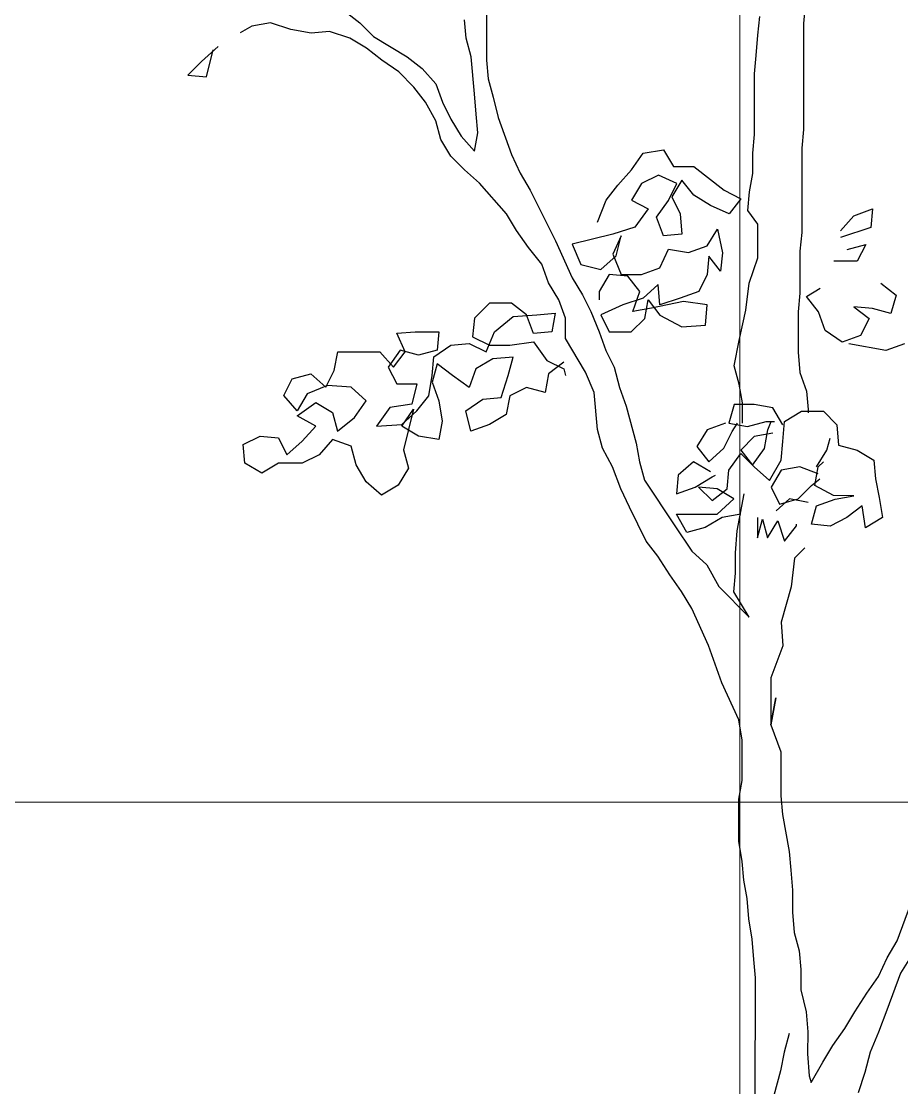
# Model space of a CAD drawing. Header units: millimetres. Extents: x 684983 to 685377, y 990360 to 990509.
# Drawn here: x 685179.212 to 685180.149, y 990433.734 to 990434.869 of the extents above; entities that cross this region are included whole.
import ezdxf

# ---------------------------------------------------------------- set-up
doc = ezdxf.new("R2010")
doc.units = ezdxf.units.MM
doc.layers.add('grid', color=8, linetype='Continuous', lineweight=9)
doc.layers.add('JACK  FRUIT TREE', color=7, linetype='Continuous')

# ---------------------------------------------------------------- blocks, each defined once
blk = doc.blocks.new('JT')
for p, q in [((0.00626, 1.03683, 157.72663), (0.00384, 1.01051, 157.72663)), ((-0.22108, 1.02986, 157.72663), (-0.22112, 0.9844, 157.72663)), ((-0.32159, 1.01918, 157.72663), (-0.31083, 1.0108, 157.72663)), ((-0.02847, 1.00217, 157.72663), (-0.02726, 1.01533, 157.72663)), ((-0.3874, 1.00848, 157.72663), (-0.39578, 1.0037, 157.72663)), ((-0.37424, 1.01086, 157.72663), (-0.3874, 1.00848, 157.72663)), ((-0.35989, 1.00606, 157.72663), (-0.37424, 1.01086, 157.72663)), ((-0.31083, 1.0108, 157.72663), (-0.30127, 1.00122, 157.72663)), ((-0.23546, 0.99996, 157.72663), (-0.23665, 1.01312, 157.72663)), ((0.00384, 1.01051, 157.72663), (0.00377, 0.93514, 157.72663)), ((-0.34553, 1.00365, 157.72663), (-0.35989, 1.00606, 157.72663)), ((-0.33237, 1.00484, 157.72663), (-0.34553, 1.00365, 157.72663)), ((-0.31802, 1.00004, 157.72663), (-0.33237, 1.00484, 157.72663)), ((-0.30606, 0.99285, 157.72663), (-0.31802, 1.00004, 157.72663)), ((-0.30127, 1.00122, 157.72663), (-0.27735, 0.98684, 157.72663)), ((-0.23188, 0.9868, 157.72663), (-0.23546, 0.99996, 157.72663)), ((-0.02968, 0.98781, 157.72663), (-0.02847, 1.00217, 157.72663)), ((-0.2953, 0.98446, 157.72663), (-0.30606, 0.99285, 157.72663)), ((-0.28334, 0.97608, 157.72663), (-0.2953, 0.98446, 157.72663)), ((-0.27735, 0.98684, 157.72663), (-0.26659, 0.97845, 157.72663)), ((-0.22952, 0.96047, 157.72663), (-0.23188, 0.9868, 157.72663)), ((-0.22112, 0.9844, 157.72663), (-0.21993, 0.97123, 157.72663)), ((-0.03089, 0.97465, 157.72663), (-0.02968, 0.98781, 157.72663)), ((-0.27258, 0.9653, 157.72663), (-0.28334, 0.97608, 157.72663)), ((-0.26659, 0.97845, 157.72663), (-0.25703, 0.96768, 157.72663)), ((-0.21993, 0.97123, 157.72663), (-0.21636, 0.95807, 157.72663)), ((-0.03093, 0.93158, 157.72663), (-0.03089, 0.97465, 157.72663)), ((-0.26422, 0.95452, 157.72663), (-0.27258, 0.9653, 157.72663)), ((-0.25703, 0.96768, 157.72663), (-0.25225, 0.95451, 157.72663)), ((-0.25705, 0.94136, 157.72663), (-0.26422, 0.95452, 157.72663)), ((-0.25225, 0.95451, 157.72663), (-0.24628, 0.94254, 157.72663)), ((-0.22833, 0.94612, 157.72663), (-0.22952, 0.96047, 157.72663)), ((-0.21636, 0.95807, 157.72663), (-0.21278, 0.94371, 157.72663)), ((-0.22715, 0.93295, 157.72663), (-0.22833, 0.94612, 157.72663)), ((-0.25347, 0.92819, 157.72663), (-0.25705, 0.94136, 157.72663)), ((-0.24628, 0.94254, 157.72663), (-0.23912, 0.93057, 157.72663)), ((-0.21278, 0.94371, 157.72663), (-0.20323, 0.91738, 157.72663)), ((-0.23912, 0.93057, 157.72663), (-0.22955, 0.91979, 157.72663)), ((-0.22955, 0.91979, 157.72663), (-0.22715, 0.93295, 157.72663)), ((-0.03214, 0.91842, 157.72663), (-0.03093, 0.93158, 157.72663)), ((0.00377, 0.93514, 157.72663), (0.00256, 0.92198, 157.72663)), ((-0.24631, 0.91622, 157.72663), (-0.25347, 0.92819, 157.72663)), ((-0.23674, 0.90664, 157.72663), (-0.24631, 0.91622, 157.72663)), ((-0.20323, 0.91738, 157.72663), (-0.19726, 0.90421, 157.72663)), ((-0.03215, 0.90406, 157.72663), (-0.03214, 0.91842, 157.72663)), ((0.00256, 0.92198, 157.72663), (0.00251, 0.86215, 157.72663)), ((-0.22598, 0.89706, 157.72663), (-0.23674, 0.90664, 157.72663)), ((-0.19726, 0.90421, 157.72663), (-0.1901, 0.89224, 157.72663)), ((-0.03456, 0.8909, 157.72663), (-0.03215, 0.90406, 157.72663)), ((-0.20686, 0.8755, 157.72663), (-0.22598, 0.89706, 157.72663)), ((-0.1901, 0.89224, 157.72663), (-0.17218, 0.85633, 157.72663)), ((-0.03577, 0.87774, 157.72663), (-0.03456, 0.8909, 157.72663)), ((-0.0286, 0.86816, 157.72663), (-0.03577, 0.87774, 157.72663)), ((-0.19969, 0.86353, 157.72663), (-0.20686, 0.8755, 157.72663)), ((-0.19133, 0.85156, 157.72663), (-0.19969, 0.86353, 157.72663)), ((-0.02862, 0.84423, 157.72663), (-0.0286, 0.86816, 157.72663)), ((-0.17218, 0.85633, 157.72663), (-0.16024, 0.83, 157.72663)), ((0.00251, 0.86215, 157.72663), (0.0013, 0.84899, 157.72663)), ((-0.18177, 0.83959, 157.72663), (-0.19133, 0.85156, 157.72663)), ((0.0013, 0.84899, 157.72663), (0.00127, 0.81908, 157.72663)), ((-0.03462, 0.82629, 157.72663), (-0.02862, 0.84423, 157.72663)), ((-0.17699, 0.82642, 157.72663), (-0.18177, 0.83959, 157.72663)), ((-0.16983, 0.81445, 157.72663), (-0.17699, 0.82642, 157.72663)), ((-0.16024, 0.83, 157.72663), (-0.15307, 0.81803, 157.72663)), ((-0.03703, 0.80715, 157.72663), (-0.03462, 0.82629, 157.72663)), ((-0.15307, 0.81803, 157.72663), (-0.1471, 0.80606, 157.72663)), ((0.00127, 0.81908, 157.72663), (0.00006, 0.80592, 157.72663)), ((-0.16505, 0.80129, 157.72663), (-0.16983, 0.81445, 157.72663)), ((-0.1471, 0.80606, 157.72663), (-0.14113, 0.79169, 157.72663)), ((-0.04183, 0.78562, 157.72663), (-0.03703, 0.80715, 157.72663)), ((0.00006, 0.80592, 157.72663), (0.00004, 0.77721, 157.72663)), ((-0.16507, 0.78693, 157.72663), (-0.16505, 0.80129, 157.72663)), ((-0.15073, 0.76299, 157.72663), (-0.16507, 0.78693, 157.72663)), ((-0.14113, 0.79169, 157.72663), (-0.13636, 0.77853, 157.72663)), ((-0.04544, 0.76768, 157.72663), (-0.04183, 0.78562, 157.72663)), ((-0.13636, 0.77853, 157.72663), (-0.13039, 0.76656, 157.72663)), ((0.00004, 0.77721, 157.72663), (0.00122, 0.76285, 157.72663)), ((-0.13039, 0.76656, 157.72663), (-0.12681, 0.7522, 157.72663)), ((-0.04186, 0.75451, 157.72663), (-0.04544, 0.76768, 157.72663)), ((-0.14476, 0.74862, 157.72663), (-0.15073, 0.76299, 157.72663)), ((0.00122, 0.76285, 157.72663), (0.00599, 0.74968, 157.72663)), ((-0.12681, 0.7522, 157.72663), (-0.12204, 0.73903, 157.72663)), ((-0.03948, 0.74135, 157.72663), (-0.04186, 0.75451, 157.72663)), ((0.00599, 0.74968, 157.72663), (0.00718, 0.73652, 157.72663)), ((-0.14239, 0.7223, 157.72663), (-0.14476, 0.74862, 157.72663)), ((-0.03949, 0.72699, 157.72663), (-0.03948, 0.74135, 157.72663)), ((-0.12204, 0.73903, 157.72663), (-0.11488, 0.7127, 157.72663)), ((0.00718, 0.73652, 157.72663), (0.00718, 0.73413, 157.72663)), ((-0.13882, 0.70914, 157.72663), (-0.14239, 0.7223, 157.72663)), ((-0.11488, 0.7127, 157.72663), (-0.1125, 0.69954, 157.72663)), ((-0.13165, 0.69597, 157.72663), (-0.13882, 0.70914, 157.72663)), ((-0.12568, 0.68041, 157.72663), (-0.13165, 0.69597, 157.72663)), ((-0.1125, 0.69954, 157.72663), (-0.10892, 0.68638, 157.72663)), ((-0.10892, 0.68638, 157.72663), (-0.08742, 0.65405, 157.72663)), ((-0.11971, 0.66724, 157.72663), (-0.12568, 0.68041, 157.72663)), ((-0.04315, 0.65042, 157.72663), (-0.03834, 0.67674, 157.72663)), ((-0.10777, 0.6433, 157.72663), (-0.11971, 0.66724, 157.72663)), ((-0.08742, 0.65405, 157.72663), (-0.08742, 0.65405, 157.72663)), ((-0.08742, 0.65405, 157.72663), (-0.07547, 0.63609, 157.72663)), ((-0.0994, 0.63253, 157.72663), (-0.10777, 0.6433, 157.72663)), ((-0.04436, 0.63487, 157.72663), (-0.04315, 0.65042, 157.72663)), ((-0.07547, 0.63609, 157.72663), (-0.06471, 0.62651, 157.72663)), ((0.00469, 0.63841, 157.72663), (-0.00249, 0.63124, 157.72663)), ((-0.09104, 0.61936, 157.72663), (-0.0994, 0.63253, 157.72663)), ((-0.04438, 0.62051, 157.72663), (-0.04436, 0.63487, 157.72663)), ((-0.00249, 0.63124, 157.72663), (-0.0049, 0.6109, 157.72663)), ((-0.06471, 0.62651, 157.72663), (-0.05635, 0.61095, 157.72663)), ((-0.04558, 0.60735, 157.72663), (-0.04438, 0.62051, 157.72663)), ((-0.08268, 0.60738, 157.72663), (-0.09104, 0.61936, 157.72663)), ((-0.07551, 0.59541, 157.72663), (-0.08268, 0.60738, 157.72663)), ((-0.05635, 0.61095, 157.72663), (-0.03483, 0.58939, 157.72663)), ((-0.03483, 0.58939, 157.72663), (-0.04558, 0.60735, 157.72663)), ((-0.0049, 0.6109, 157.72663), (-0.0121, 0.58578, 157.72663)), ((-0.06357, 0.56908, 157.72663), (-0.07551, 0.59541, 157.72663)), ((-0.0121, 0.58578, 157.72663), (-0.01092, 0.56903, 157.72663)), ((-0.05402, 0.54275, 157.72663), (-0.06357, 0.56908, 157.72663)), ((-0.01092, 0.56903, 157.72663), (-0.01932, 0.54631, 157.72663)), ((-0.01932, 0.54631, 157.72663), (-0.01935, 0.51281, 157.72663)), ((-0.04208, 0.51642, 157.72663), (-0.05402, 0.54275, 157.72663)), ((-0.01935, 0.51281, 157.72663), (-0.01574, 0.53195, 157.72663)), ((-0.01574, 0.53195, 157.72663), (-0.01935, 0.51281, 157.72663)), ((-0.0397, 0.50206, 157.72663), (-0.04208, 0.51642, 157.72663)), ((-0.01935, 0.51281, 157.72663), (-0.01219, 0.49366, 157.72663)), ((-0.03973, 0.47334, 157.72663), (-0.0397, 0.50206, 157.72663)), ((-0.01219, 0.49366, 157.72663), (-0.01222, 0.46255, 157.72663)), ((-0.04213, 0.46018, 157.72663), (-0.03973, 0.47334, 157.72663)), ((-0.01222, 0.46255, 157.72663), (-0.01103, 0.44939, 157.72663)), ((-0.04216, 0.43027, 157.72663), (-0.04213, 0.46018, 157.72663)), ((-0.01103, 0.44939, 157.72663), (-0.00627, 0.42306, 157.72663)), ((-0.03978, 0.41591, 157.72663), (-0.04216, 0.43027, 157.72663)), ((-0.00627, 0.42306, 157.72663), (-0.00509, 0.4099, 157.72663)), ((-0.03859, 0.40275, 157.72663), (-0.03978, 0.41591, 157.72663)), ((-0.00509, 0.4099, 157.72663), (-0.0039, 0.39554, 157.72663)), ((-0.03621, 0.38959, 157.72663), (-0.03859, 0.40275, 157.72663)), ((-0.0039, 0.39554, 157.72663), (-0.00392, 0.37999, 157.72663)), ((-0.03503, 0.37523, 157.72663), (-0.03621, 0.38959, 157.72663)), ((0.07024, 0.35958, 157.72663), (0.07984, 0.38589, 157.72663)), ((-0.00392, 0.37999, 157.72663), (-0.00273, 0.36563, 157.72663)), ((-0.03265, 0.36087, 157.72663), (-0.03503, 0.37523, 157.72663)), ((-0.00273, 0.36563, 157.72663), (0.00084, 0.35246, 157.72663)), ((-0.03147, 0.34651, 157.72663), (-0.03265, 0.36087, 157.72663)), ((0.06305, 0.34762, 157.72663), (0.07024, 0.35958, 157.72663)), ((0.00084, 0.35246, 157.72663), (0.00203, 0.3393, 157.72663)), ((0.081, 0.35, 157.72663), (0.07262, 0.33684, 157.72663)), ((-0.03028, 0.33335, 157.72663), (-0.03147, 0.34651, 157.72663)), ((0.05706, 0.33446, 157.72663), (0.06305, 0.34762, 157.72663)), ((-0.03036, 0.24481, 157.72663), (-0.03028, 0.33335, 157.72663)), ((0.00203, 0.3393, 157.72663), (0.00201, 0.32494, 157.72663)), ((0.04867, 0.32251, 157.72663), (0.05706, 0.33446, 157.72663)), ((0.07262, 0.33684, 157.72663), (0.06302, 0.31053, 157.72663)), ((0.00201, 0.32494, 157.72663), (0.00559, 0.30939, 157.72663)), ((0.04029, 0.30935, 157.72663), (0.04867, 0.32251, 157.72663)), ((0.06302, 0.31053, 157.72663), (0.05702, 0.29498, 157.72663)), ((0.00559, 0.30939, 157.72663), (0.00677, 0.29503, 157.72663)), ((0.0331, 0.2974, 157.72663), (0.04029, 0.30935, 157.72663)), ((0.00677, 0.29503, 157.72663), (0.00676, 0.27947, 157.72663)), ((0.02471, 0.28544, 157.72663), (0.0331, 0.2974, 157.72663)), ((-0.00639, 0.29384, 157.72663), (-0.00999, 0.28069, 157.72663)), ((0.05702, 0.29498, 157.72663), (0.05103, 0.28063, 157.72663)), ((-0.00999, 0.28069, 157.72663), (-0.0124, 0.26753, 157.72663)), ((0.01752, 0.27348, 157.72663), (0.02471, 0.28544, 157.72663)), ((0.05103, 0.28063, 157.72663), (0.04743, 0.26628, 157.72663)), ((0.00676, 0.27947, 157.72663), (0.00794, 0.26392, 157.72663)), ((0.00913, 0.25913, 157.72663), (0.01752, 0.27348, 157.72663)), ((-0.0124, 0.26753, 157.72663), (-0.0196, 0.24121, 157.72663)), ((0.04743, 0.26628, 157.72663), (0.04263, 0.25192, 157.72663)), ((0.00794, 0.26392, 157.72663), (0.00913, 0.25913, 157.72663))]:
    blk.add_line(p, q)
at = {"color": 3}
for p, q in [((-0.41135, 0.99414, 157.72663), (-0.42332, 0.98338, 157.72663)), ((-0.41974, 0.97261, 157.72663), (-0.41494, 0.99175, 157.72663)), ((-0.42332, 0.98338, 157.72663), (-0.4329, 0.97382, 157.72663)), ((-0.4329, 0.97382, 157.72663), (-0.41974, 0.97261, 157.72663)), ((-0.11829, 0.90653, 157.72663), (-0.10991, 0.91849, 157.72663)), ((-0.10991, 0.91849, 157.72663), (-0.09555, 0.92087, 157.72663)), ((-0.09555, 0.92087, 157.72663), (-0.08838, 0.9089, 157.72663)), ((-0.08838, 0.9089, 157.72663), (-0.07402, 0.90888, 157.72663)), ((-0.07402, 0.90888, 157.72663), (-0.0525, 0.89211, 157.72663)), ((-0.12788, 0.89577, 157.72663), (-0.11829, 0.90653, 157.72663)), ((-0.09915, 0.90292, 157.72663), (-0.11112, 0.89695, 157.72663)), ((-0.086, 0.89693, 157.72663), (-0.09915, 0.90292, 157.72663)), ((-0.13626, 0.88501, 157.72663), (-0.12788, 0.89577, 157.72663)), ((-0.11112, 0.89695, 157.72663), (-0.11831, 0.885, 157.72663)), ((-0.09199, 0.88497, 157.72663), (-0.086, 0.89693, 157.72663)), ((-0.08241, 0.89932, 157.72663), (-0.0896, 0.88736, 157.72663)), ((-0.07404, 0.88854, 157.72663), (-0.08241, 0.89932, 157.72663)), ((-0.0896, 0.88736, 157.72663), (-0.08363, 0.87539, 157.72663)), ((-0.06208, 0.88135, 157.72663), (-0.07404, 0.88854, 157.72663)), ((-0.0525, 0.89211, 157.72663), (-0.04054, 0.88612, 157.72663)), ((-0.04054, 0.88612, 157.72663), (-0.04893, 0.87536, 157.72663)), ((-0.14226, 0.86946, 157.72663), (-0.13626, 0.88501, 157.72663)), ((-0.11831, 0.885, 157.72663), (-0.10636, 0.879, 157.72663)), ((-0.10636, 0.879, 157.72663), (-0.11594, 0.86585, 157.72663)), ((-0.10038, 0.87301, 157.72663), (-0.09199, 0.88497, 157.72663)), ((-0.04893, 0.87536, 157.72663), (-0.06208, 0.88135, 157.72663)), ((0.03961, 0.87408, 157.72663), (0.05277, 0.87886, 157.72663)), ((0.05277, 0.87886, 157.72663), (0.05156, 0.8657, 157.72663)), ((-0.09561, 0.85985, 157.72663), (-0.10038, 0.87301, 157.72663)), ((-0.08363, 0.87539, 157.72663), (-0.08244, 0.86103, 157.72663)), ((0.03003, 0.86332, 157.72663), (0.03961, 0.87408, 157.72663)), ((-0.11594, 0.86585, 157.72663), (-0.1315, 0.86108, 157.72663)), ((-0.0645, 0.85264, 157.72663), (-0.05731, 0.8646, 157.72663)), ((-0.05731, 0.8646, 157.72663), (-0.05374, 0.84785, 157.72663)), ((0.05156, 0.8657, 157.72663), (0.03002, 0.85854, 157.72663)), ((-0.1315, 0.86108, 157.72663), (-0.16022, 0.85393, 157.72663)), ((-0.12552, 0.85988, 157.72663), (-0.13151, 0.84672, 157.72663)), ((-0.12912, 0.84552, 157.72663), (-0.12552, 0.85988, 157.72663)), ((-0.08244, 0.86103, 157.72663), (-0.09561, 0.85985, 157.72663)), ((-0.16022, 0.85393, 157.72663), (-0.15425, 0.83956, 157.72663)), ((-0.09802, 0.83712, 157.72663), (-0.09202, 0.85027, 157.72663)), ((-0.09202, 0.85027, 157.72663), (-0.07767, 0.84787, 157.72663)), ((-0.07767, 0.84787, 157.72663), (-0.0645, 0.85264, 157.72663)), ((-0.05374, 0.84785, 157.72663), (-0.05495, 0.83469, 157.72663)), ((0.0348, 0.85016, 157.72663), (0.04796, 0.85374, 157.72663)), ((0.04796, 0.85374, 157.72663), (0.04197, 0.84178, 157.72663)), ((-0.1399, 0.83596, 157.72663), (-0.12912, 0.84552, 157.72663)), ((-0.13151, 0.84672, 157.72663), (-0.12554, 0.83236, 157.72663)), ((-0.06331, 0.84546, 157.72663), (-0.06452, 0.8323, 157.72663)), ((-0.05495, 0.83469, 157.72663), (-0.06331, 0.84546, 157.72663)), ((0.04197, 0.84178, 157.72663), (0.02522, 0.84179, 157.72663)), ((-0.15425, 0.83956, 157.72663), (-0.1399, 0.83596, 157.72663)), ((-0.13392, 0.83237, 157.72663), (-0.14111, 0.82041, 157.72663)), ((-0.12076, 0.83116, 157.72663), (-0.13392, 0.83237, 157.72663)), ((-0.12554, 0.83236, 157.72663), (-0.11118, 0.83234, 157.72663)), ((-0.11118, 0.83234, 157.72663), (-0.09802, 0.83712, 157.72663)), ((-0.06452, 0.8323, 157.72663), (-0.07052, 0.82034, 157.72663)), ((-0.11239, 0.82038, 157.72663), (-0.12076, 0.83116, 157.72663)), ((-0.09923, 0.82516, 157.72663), (-0.11, 0.81559, 157.72663)), ((-0.09804, 0.8108, 157.72663), (-0.09923, 0.82516, 157.72663)), ((0.05871, 0.82621, 157.72663), (0.06947, 0.81782, 157.72663)), ((-0.14111, 0.82041, 157.72663), (-0.14111, 0.81443, 157.72663)), ((-0.11719, 0.80603, 157.72663), (-0.11239, 0.82038, 157.72663)), ((-0.07052, 0.82034, 157.72663), (-0.08368, 0.81557, 157.72663)), ((0.00605, 0.81668, 157.72663), (0.01563, 0.82266, 157.72663)), ((0.06947, 0.81782, 157.72663), (0.06587, 0.80466, 157.72663)), ((-0.21888, 0.8121, 157.72663), (-0.22966, 0.80135, 157.72663)), ((-0.20333, 0.81209, 157.72663), (-0.21888, 0.8121, 157.72663)), ((-0.19257, 0.8037, 157.72663), (-0.20333, 0.81209, 157.72663)), ((-0.12436, 0.81082, 157.72663), (-0.13993, 0.80366, 157.72663)), ((-0.11, 0.81559, 157.72663), (-0.12436, 0.81082, 157.72663)), ((-0.10882, 0.80123, 157.72663), (-0.10641, 0.81439, 157.72663)), ((-0.10641, 0.81439, 157.72663), (-0.09805, 0.80362, 157.72663)), ((-0.08129, 0.81317, 157.72663), (-0.10403, 0.80841, 157.72663)), ((-0.08368, 0.81557, 157.72663), (-0.09804, 0.8108, 157.72663)), ((-0.06454, 0.81077, 157.72663), (-0.08129, 0.81317, 157.72663)), ((-0.06575, 0.79641, 157.72663), (-0.06454, 0.81077, 157.72663)), ((0.01442, 0.80591, 157.72663), (0.00605, 0.81668, 157.72663)), ((0.05271, 0.80827, 157.72663), (0.03955, 0.80947, 157.72663)), ((0.03955, 0.80947, 157.72663), (0.05031, 0.80109, 157.72663)), ((-0.21531, 0.79176, 157.72663), (-0.20214, 0.80252, 157.72663)), ((-0.20214, 0.80252, 157.72663), (-0.18539, 0.8037, 157.72663)), ((-0.1878, 0.79054, 157.72663), (-0.19257, 0.8037, 157.72663)), ((-0.18539, 0.8037, 157.72663), (-0.17223, 0.80488, 157.72663)), ((-0.17223, 0.80488, 157.72663), (-0.17463, 0.79172, 157.72663)), ((-0.13993, 0.80366, 157.72663), (-0.13395, 0.79169, 157.72663)), ((-0.10403, 0.80841, 157.72663), (-0.11719, 0.80603, 157.72663)), ((-0.09805, 0.80362, 157.72663), (-0.0825, 0.79523, 157.72663)), ((0.01919, 0.79274, 157.72663), (0.01442, 0.80591, 157.72663)), ((0.06587, 0.80466, 157.72663), (0.05271, 0.80827, 157.72663)), ((-0.22966, 0.80135, 157.72663), (-0.23087, 0.78819, 157.72663)), ((-0.1184, 0.79167, 157.72663), (-0.10882, 0.80123, 157.72663)), ((-0.0825, 0.79523, 157.72663), (-0.06575, 0.79641, 157.72663)), ((0.05031, 0.80109, 157.72663), (0.04432, 0.78913, 157.72663)), ((-0.28471, 0.79063, 157.72663), (-0.27155, 0.79181, 157.72663)), ((-0.27874, 0.77746, 157.72663), (-0.28471, 0.79063, 157.72663)), ((-0.27155, 0.79181, 157.72663), (-0.2548, 0.7918, 157.72663)), ((-0.2548, 0.7918, 157.72663), (-0.256, 0.77864, 157.72663)), ((-0.23087, 0.78819, 157.72663), (-0.21891, 0.78219, 157.72663)), ((-0.22131, 0.77741, 157.72663), (-0.21531, 0.79176, 157.72663)), ((-0.17463, 0.79172, 157.72663), (-0.1878, 0.79054, 157.72663)), ((-0.13395, 0.79169, 157.72663), (-0.1184, 0.79167, 157.72663)), ((0.03115, 0.78436, 157.72663), (0.01919, 0.79274, 157.72663)), ((0.04432, 0.78913, 157.72663), (0.03115, 0.78436, 157.72663)), ((-0.2584, 0.77385, 157.72663), (-0.24643, 0.78222, 157.72663)), ((-0.24643, 0.78222, 157.72663), (-0.23327, 0.7834, 157.72663)), ((-0.23327, 0.7834, 157.72663), (-0.22131, 0.77741, 157.72663)), ((-0.21891, 0.78219, 157.72663), (-0.20455, 0.78218, 157.72663)), ((-0.20455, 0.78218, 157.72663), (-0.1878, 0.78456, 157.72663)), ((-0.1878, 0.78456, 157.72663), (-0.17824, 0.77139, 157.72663)), ((0.06225, 0.77835, 157.72663), (0.03594, 0.78316, 157.72663)), ((0.07542, 0.78312, 157.72663), (0.06225, 0.77835, 157.72663)), ((-0.329, 0.76435, 157.72663), (-0.3266, 0.77751, 157.72663)), ((-0.3266, 0.77751, 157.72663), (-0.29669, 0.77748, 157.72663)), ((-0.29669, 0.77748, 157.72663), (-0.28712, 0.7667, 157.72663)), ((-0.28233, 0.77866, 157.72663), (-0.29071, 0.7667, 157.72663)), ((-0.28712, 0.7667, 157.72663), (-0.27874, 0.77746, 157.72663)), ((-0.26917, 0.77506, 157.72663), (-0.28233, 0.77866, 157.72663)), ((-0.256, 0.77864, 157.72663), (-0.26917, 0.77506, 157.72663)), ((-0.25961, 0.76069, 157.72663), (-0.2584, 0.77385, 157.72663)), ((-0.21653, 0.77262, 157.72663), (-0.2285, 0.76545, 157.72663)), ((-0.20217, 0.7738, 157.72663), (-0.21653, 0.77262, 157.72663)), ((-0.20577, 0.76064, 157.72663), (-0.20217, 0.7738, 157.72663)), ((-0.33499, 0.75239, 157.72663), (-0.329, 0.76435, 157.72663)), ((-0.29071, 0.7667, 157.72663), (-0.28474, 0.75473, 157.72663)), ((-0.25601, 0.76907, 157.72663), (-0.25961, 0.75591, 157.72663)), ((-0.24525, 0.76068, 157.72663), (-0.25601, 0.76907, 157.72663)), ((-0.2285, 0.76545, 157.72663), (-0.2333, 0.75229, 157.72663)), ((-0.17824, 0.77139, 157.72663), (-0.16628, 0.76539, 157.72663)), ((-0.16628, 0.77018, 157.72663), (-0.17705, 0.76181, 157.72663)), ((-0.16628, 0.76539, 157.72663), (-0.16509, 0.76061, 157.72663)), ((-0.36491, 0.74643, 157.72663), (-0.35892, 0.75839, 157.72663)), ((-0.35892, 0.75839, 157.72663), (-0.34575, 0.76197, 157.72663)), ((-0.34575, 0.76197, 157.72663), (-0.33499, 0.75239, 157.72663)), ((-0.26202, 0.74634, 157.72663), (-0.25961, 0.76069, 157.72663)), ((-0.2333, 0.75229, 157.72663), (-0.24525, 0.76068, 157.72663)), ((-0.21057, 0.74509, 157.72663), (-0.20577, 0.76064, 157.72663)), ((-0.17705, 0.76181, 157.72663), (-0.17946, 0.74866, 157.72663)), ((-0.3338, 0.75358, 157.72663), (-0.34816, 0.74761, 157.72663)), ((-0.31705, 0.75237, 157.72663), (-0.3338, 0.75358, 157.72663)), ((-0.30629, 0.74279, 157.72663), (-0.31705, 0.75237, 157.72663)), ((-0.28474, 0.75473, 157.72663), (-0.27038, 0.75472, 157.72663)), ((-0.27038, 0.75472, 157.72663), (-0.27399, 0.74037, 157.72663)), ((-0.25961, 0.75591, 157.72663), (-0.25484, 0.74274, 157.72663)), ((-0.19262, 0.75226, 157.72663), (-0.20459, 0.74629, 157.72663)), ((-0.17946, 0.74866, 157.72663), (-0.19262, 0.75226, 157.72663)), ((-0.35535, 0.73566, 157.72663), (-0.36491, 0.74643, 157.72663)), ((-0.34816, 0.74761, 157.72663), (-0.35535, 0.73566, 157.72663)), ((-0.35535, 0.73207, 157.72663), (-0.34218, 0.74163, 157.72663)), ((-0.34218, 0.74163, 157.72663), (-0.33023, 0.73444, 157.72663)), ((-0.31467, 0.73083, 157.72663), (-0.30629, 0.74279, 157.72663)), ((-0.2704, 0.73558, 157.72663), (-0.26202, 0.74634, 157.72663)), ((-0.25484, 0.74274, 157.72663), (-0.25246, 0.72838, 157.72663)), ((-0.2357, 0.73555, 157.72663), (-0.22373, 0.74391, 157.72663)), ((-0.22373, 0.74391, 157.72663), (-0.21057, 0.74509, 157.72663)), ((-0.20459, 0.74629, 157.72663), (-0.20699, 0.73313, 157.72663)), ((-0.33023, 0.73444, 157.72663), (-0.32665, 0.72127, 157.72663)), ((-0.28954, 0.73799, 157.72663), (-0.29913, 0.72484, 157.72663)), ((-0.27399, 0.74037, 157.72663), (-0.28954, 0.73799, 157.72663)), ((-0.28118, 0.72482, 157.72663), (-0.27279, 0.73678, 157.72663)), ((-0.28118, 0.72602, 157.72663), (-0.2704, 0.73558, 157.72663)), ((-0.27279, 0.73678, 157.72663), (-0.28, 0.70807, 157.72663)), ((-0.23213, 0.72119, 157.72663), (-0.2357, 0.73555, 157.72663)), ((-0.04546, 0.74016, 157.72663), (-0.04906, 0.727, 157.72663)), ((-0.03111, 0.74014, 157.72663), (-0.04546, 0.74016, 157.72663)), ((-0.01795, 0.73774, 157.72663), (-0.03111, 0.74014, 157.72663)), ((-0.01078, 0.72577, 157.72663), (-0.01795, 0.73774, 157.72663)), ((-0.00958, 0.72816, 157.72663), (0.00239, 0.73533, 157.72663)), ((0.00239, 0.73533, 157.72663), (0.01794, 0.73531, 157.72663)), ((0.01794, 0.73531, 157.72663), (0.02751, 0.72573, 157.72663)), ((-0.3422, 0.72488, 157.72663), (-0.35535, 0.73207, 157.72663)), ((-0.32665, 0.72127, 157.72663), (-0.31467, 0.73083, 157.72663)), ((-0.25246, 0.72838, 157.72663), (-0.25487, 0.71522, 157.72663)), ((-0.20699, 0.73313, 157.72663), (-0.21896, 0.72596, 157.72663)), ((-0.05146, 0.727, 157.72663), (-0.06462, 0.72223, 157.72663)), ((-0.04906, 0.727, 157.72663), (-0.03591, 0.72459, 157.72663)), ((-0.04668, 0.72102, 157.72663), (-0.04308, 0.72699, 157.72663)), ((-0.03591, 0.72459, 157.72663), (-0.02274, 0.72817, 157.72663)), ((-0.02274, 0.72817, 157.72663), (-0.01676, 0.72817, 157.72663)), ((-0.02155, 0.72219, 157.72663), (-0.01915, 0.72817, 157.72663)), ((-0.01079, 0.7138, 157.72663), (-0.00958, 0.72816, 157.72663)), ((-0.35178, 0.71412, 157.72663), (-0.3422, 0.72488, 157.72663)), ((-0.29913, 0.72484, 157.72663), (-0.28118, 0.72602, 157.72663)), ((-0.26922, 0.71763, 157.72663), (-0.28118, 0.72482, 157.72663)), ((-0.21896, 0.72596, 157.72663), (-0.23213, 0.72119, 157.72663)), ((-0.06462, 0.72223, 157.72663), (-0.07181, 0.71027, 157.72663)), ((-0.05267, 0.70906, 157.72663), (-0.04668, 0.72102, 157.72663)), ((-0.01796, 0.71979, 157.72663), (-0.03113, 0.71741, 157.72663)), ((-0.02396, 0.70903, 157.72663), (-0.02155, 0.72219, 157.72663)), ((0.02751, 0.72573, 157.72663), (0.02869, 0.71137, 157.72663)), ((-0.39366, 0.71176, 157.72663), (-0.38169, 0.71773, 157.72663)), ((-0.39247, 0.6986, 157.72663), (-0.39366, 0.71176, 157.72663)), ((-0.38169, 0.71773, 157.72663), (-0.36853, 0.71652, 157.72663)), ((-0.36853, 0.71652, 157.72663), (-0.36256, 0.70455, 157.72663)), ((-0.36256, 0.70455, 157.72663), (-0.35178, 0.71412, 157.72663)), ((-0.33024, 0.71529, 157.72663), (-0.33982, 0.70453, 157.72663)), ((-0.31709, 0.71049, 157.72663), (-0.33024, 0.71529, 157.72663)), ((-0.25487, 0.71522, 157.72663), (-0.26922, 0.71763, 157.72663)), ((-0.03113, 0.71741, 157.72663), (-0.04071, 0.70785, 157.72663)), ((-0.012, 0.70064, 157.72663), (-0.01079, 0.7138, 157.72663)), ((0.02031, 0.70779, 157.72663), (0.02271, 0.71617, 157.72663)), ((0.02869, 0.71137, 157.72663), (0.04185, 0.70777, 157.72663)), ((-0.33982, 0.70453, 157.72663), (-0.35179, 0.69856, 157.72663)), ((-0.31351, 0.69733, 157.72663), (-0.31709, 0.71049, 157.72663)), ((-0.28, 0.70807, 157.72663), (-0.27642, 0.6949, 157.72663)), ((-0.07181, 0.71027, 157.72663), (-0.06345, 0.69949, 157.72663)), ((-0.06345, 0.69949, 157.72663), (-0.05267, 0.70906, 157.72663)), ((-0.0491, 0.6935, 157.72663), (-0.04071, 0.70546, 157.72663)), ((-0.04071, 0.70785, 157.72663), (-0.03234, 0.69707, 157.72663)), ((-0.04071, 0.70546, 157.72663), (-0.03115, 0.69588, 157.72663)), ((-0.03234, 0.69707, 157.72663), (-0.02396, 0.70903, 157.72663)), ((0.01312, 0.69584, 157.72663), (0.02031, 0.70779, 157.72663)), ((0.04185, 0.70777, 157.72663), (0.05381, 0.70058, 157.72663)), ((-0.38052, 0.69141, 157.72663), (-0.39247, 0.6986, 157.72663)), ((-0.36854, 0.69858, 157.72663), (-0.38052, 0.69141, 157.72663)), ((-0.35179, 0.69856, 157.72663), (-0.36854, 0.69858, 157.72663)), ((-0.30634, 0.68536, 157.72663), (-0.31351, 0.69733, 157.72663)), ((-0.07422, 0.6995, 157.72663), (-0.08499, 0.68994, 157.72663)), ((-0.06226, 0.69231, 157.72663), (-0.07422, 0.6995, 157.72663)), ((-0.02039, 0.68629, 157.72663), (-0.012, 0.70064, 157.72663)), ((0.01432, 0.69583, 157.72663), (0.01791, 0.69942, 157.72663)), ((0.05381, 0.70058, 157.72663), (0.05499, 0.68742, 157.72663)), ((-0.27642, 0.6949, 157.72663), (-0.28361, 0.68295, 157.72663)), ((-0.08499, 0.68994, 157.72663), (-0.0862, 0.67678, 157.72663)), ((-0.07304, 0.68156, 157.72663), (-0.06106, 0.68872, 157.72663)), ((-0.06106, 0.68872, 157.72663), (-0.05867, 0.68992, 157.72663)), ((-0.0503, 0.68034, 157.72663), (-0.0491, 0.6935, 157.72663)), ((-0.03115, 0.69588, 157.72663), (-0.02039, 0.68629, 157.72663)), ((-0.01201, 0.69347, 157.72663), (-0.01919, 0.68151, 157.72663)), ((0.00116, 0.69585, 157.72663), (-0.01201, 0.69347, 157.72663)), ((0.01431, 0.69105, 157.72663), (0.00116, 0.69585, 157.72663)), ((0.01191, 0.68268, 157.72663), (0.01432, 0.69583, 157.72663)), ((-0.29558, 0.67578, 157.72663), (-0.30634, 0.68536, 157.72663)), ((-0.28361, 0.68295, 157.72663), (-0.29558, 0.67578, 157.72663)), ((-0.0862, 0.67678, 157.72663), (-0.07304, 0.68156, 157.72663)), ((-0.05748, 0.68035, 157.72663), (-0.07064, 0.68155, 157.72663)), ((-0.07064, 0.68155, 157.72663), (-0.06108, 0.67197, 157.72663)), ((-0.01919, 0.68151, 157.72663), (-0.01322, 0.66954, 157.72663)), ((-0.00006, 0.67311, 157.72663), (0.00952, 0.68268, 157.72663)), ((0.00952, 0.68268, 157.72663), (0.01551, 0.68746, 157.72663)), ((0.02507, 0.67548, 157.72663), (0.01191, 0.68268, 157.72663)), ((0.05499, 0.68742, 157.72663), (0.05737, 0.67426, 157.72663)), ((-0.06108, 0.67197, 157.72663), (-0.0503, 0.68034, 157.72663)), ((-0.04552, 0.67316, 157.72663), (-0.05748, 0.68035, 157.72663)), ((0.03943, 0.67547, 157.72663), (0.02507, 0.67548, 157.72663)), ((0.02626, 0.67309, 157.72663), (0.03943, 0.67547, 157.72663)), ((0.05737, 0.67426, 157.72663), (0.05975, 0.6599, 157.72663)), ((-0.0575, 0.6624, 157.72663), (-0.04552, 0.67316, 157.72663)), ((-0.00604, 0.67312, 157.72663), (-0.01562, 0.66475, 157.72663)), ((-0.01322, 0.66954, 157.72663), (-0.00006, 0.67311, 157.72663)), ((0.00712, 0.67071, 157.72663), (-0.00604, 0.67312, 157.72663)), ((0.0095, 0.65516, 157.72663), (0.0131, 0.66832, 157.72663)), ((0.0131, 0.66832, 157.72663), (0.02626, 0.67309, 157.72663)), ((0.0454, 0.66829, 157.72663), (0.03463, 0.65992, 157.72663)), ((0.04778, 0.65273, 157.72663), (0.0454, 0.66829, 157.72663)), ((-0.07905, 0.64926, 157.72663), (-0.08621, 0.66243, 157.72663)), ((-0.08621, 0.66243, 157.72663), (-0.0575, 0.6624, 157.72663)), ((-0.05391, 0.66, 157.72663), (-0.06588, 0.65283, 157.72663)), ((-0.04075, 0.66238, 157.72663), (-0.05391, 0.66, 157.72663)), ((-0.02879, 0.65998, 157.72663), (-0.0288, 0.64562, 157.72663)), ((-0.0288, 0.64562, 157.72663), (-0.0252, 0.65878, 157.72663)), ((-0.0252, 0.65878, 157.72663), (-0.02162, 0.64562, 157.72663)), ((0.03463, 0.65992, 157.72663), (0.02266, 0.65395, 157.72663)), ((0.05975, 0.6599, 157.72663), (0.04778, 0.65273, 157.72663)), ((-0.06588, 0.65283, 157.72663), (-0.07905, 0.64926, 157.72663)), ((-0.02162, 0.64562, 157.72663), (-0.01443, 0.65757, 157.72663)), ((-0.01443, 0.65757, 157.72663), (-0.00966, 0.64321, 157.72663)), ((-0.00966, 0.64321, 157.72663), (-0.00127, 0.65397, 157.72663)), ((-0.00127, 0.65397, 157.72663), (-0.00127, 0.65517, 157.72663)), ((0.02266, 0.65395, 157.72663), (0.0095, 0.65516, 157.72663))]:
    blk.add_line(p, q, dxfattribs=at)

msp = doc.modelspace()

# ---------------------------------------------------------------- linework, layer by layer
at = {"layer": 'grid'}
for p, q in [((685179.9771, 990509.1548), (685179.9771, 990370.8996)), ((685221.1591, 990434.0381), (685118.727, 990434.0381))]:
    msp.add_line(p, q, dxfattribs=at)

# ---------------------------------------------------------------- block references
at = {"layer": 'JACK  FRUIT TREE', "xscale": 1.5, "yscale": 1.5, "zscale": 1.5}
msp.add_blockref('JT', (685180.039, 990433.3509, -137.718), dxfattribs=at)

doc.saveas('drawing.dxf')
